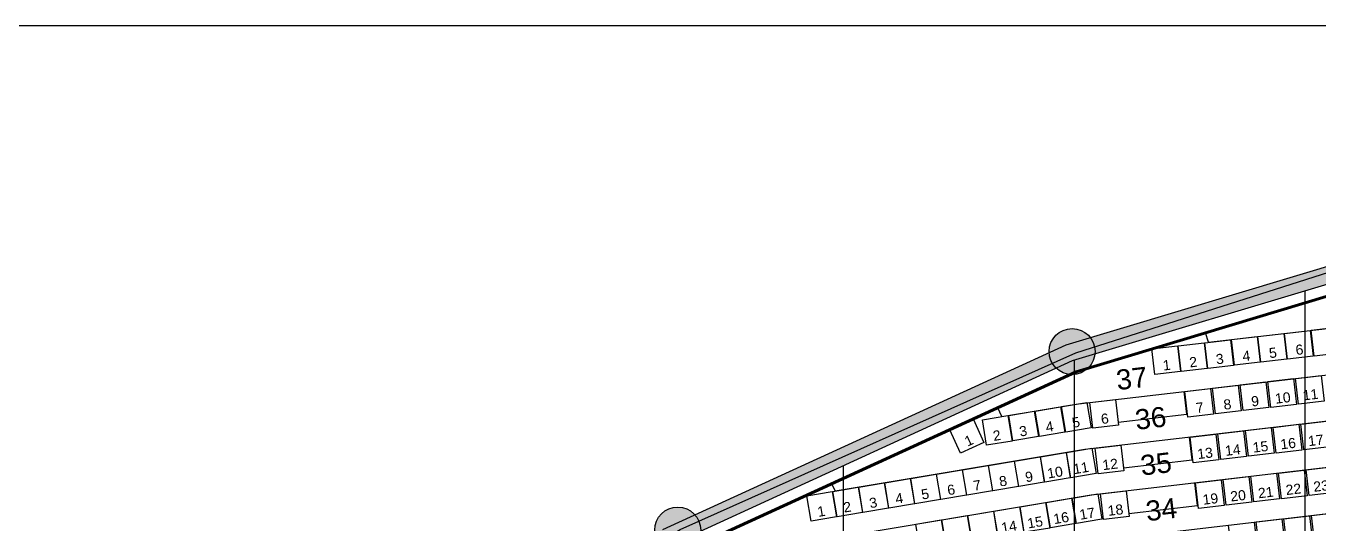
# Model space of a CAD drawing. Header units: millimetres. Extents: x -76108 to 202332, y 27411 to 140378.
# Drawn here: x 82449 to 104948, y 131708 to 140378 of the extents above; entities that cross this region are included whole.
import ezdxf
from ezdxf.enums import TextEntityAlignment as Align

# ---------------------------------------------------------------- set-up
doc = ezdxf.new("R2010")
doc.units = ezdxf.units.MM
doc.header["$LTSCALE"] = 100
doc.layers.get('0').update_dxf_attribs({"linetype": 'CONTINUOUS'})
for name, color, linetype in [('_insida yttervägg arena', 6, 'CONTINUOUS'), ('A-3312-EA-', 7, 'CONTINUOUS'), ('A-3312-FYLL', 7, 'CONTINUOUS'), ('A-3320-EA-', 3, 'CONTINUOUS'), ('A-3320-FYLL', 3, 'CONTINUOUS'), ('E-RADER', 252, 'CONTINUOUS'), ('E-RADNUMMER', 4, 'CONTINUOUS'), ('E-STOLAR', 1, 'CONTINUOUS'), ('E-STOLNUMMER', 7, 'CONTINUOUS'), ('E-TRAPPA', 254, 'CONTINUOUS'), ('G-STOLAR_TELE_2', 3, 'CONTINUOUS'), ('LINOR_HÄNG', 40, 'CONTINUOUS')]:
    doc.layers.add(name, color=color, linetype=linetype)
doc.layers.add('SEKTIONER', color=4, linetype='CONTINUOUS', lineweight=70)
doc.styles.add('ARIAL', font='arial.ttf')

# ---------------------------------------------------------------- blocks, each defined once
blk = doc.blocks.new('*U30')
at = {"layer": 'G-STOLAR_TELE_2'}
blk.add_circle((0, 0), 400, dxfattribs=at)
blk = doc.blocks.new('*U32')
at = {"layer": 'G-STOLAR_TELE_2'}
blk.add_circle((0, 0), 400, dxfattribs=at)

msp = doc.modelspace()

# ---------------------------------------------------------------- hatches: boundary and pattern name
at = {"layer": 'A-3312-FYLL'}
msp.add_hatch(color=256, dxfattribs=at).paths.add_polyline_path([(122475.6, 138108.9), (118752.6, 138108.9), (115029.6, 138108.9), (107672.7, 136974.1), (100547, 134829), (93531.7, 131615.3), (86845.2, 127542.4), (80332, 122511.2), (76121.3, 118536.8), (76355.9, 118345.7), (80475.7, 122234.3), (87014.8, 127294.4), (93672.7, 131349.9), (100653.2, 134547.7), (107739.1, 136680.8), (107924.6, 136709.4), (115052.6, 137808.9), (118752.6, 137808.9), (122452.6, 137808.9), (129766.1, 136680.8), (136852, 134547.7), (143832.5, 131349.9), (150490.4, 127294.4), (157029.5, 122234.3), (161149.3, 118345.7), (161383.9, 118536.8), (157173.2, 122511.2), (150660, 127542.4), (143973.5, 131615.3), (136958.2, 134829), (129832.5, 136974.1)])
at = {"layer": 'A-3320-FYLL'}
for points in [[(101050.2, 134711.5, 1), (100250.2, 134711.5, 1)], [(94189.5, 131605.2, 1), (93389.5, 131605.2, 1)]]:
    msp.add_hatch(color=256, dxfattribs=at).paths.add_polyline_path(points)

# ---------------------------------------------------------------- linework, layer by layer
at = {"color": 9}
msp.add_lwpolyline([(42980, 27411), (202332, 27411), (202332, 140378), (42980, 140378)], close=True, dxfattribs=at)
at = {"layer": '_insida yttervägg arena', "color": 9}
msp.add_lwpolyline([(74557, 113491), (77541.2, 117380.2), (76272.7, 118453.5), (80813.5, 122711.6), (86959.7, 127411.5), (93832, 131612.2), (100713.1, 134688.2), (107535.6, 136865.9), (114968.5, 137946.5), (122659.7, 137967.8), (130049.6, 136760.8), (136914.6, 134715.8), (144135, 131340.6), (150884.1, 127310.9)], dxfattribs=at)
at = {"layer": 'A-3312-EA-'}
for p, q in [((100547, 134829), (107672.7, 136974.1)), ((107739.1, 136680.8), (100653.2, 134547.7)), ((93531.7, 131615.3), (100547, 134829)), ((100653.2, 134547.7), (93672.7, 131349.9))]:
    msp.add_line(p, q, dxfattribs=at)
at = {"layer": 'E-RADER'}
for p, q in [((107783.4, 136485.2), (100724, 134360.1)), ((103021.1, 134871.7), (107674.5, 135415.1)), ((103021.1, 134871.7), (102971.5, 135036.7)), ((100759.2, 133802.2), (107745.5, 134617.9)), ((100724, 134360.1), (93766.7, 131173)), ((99426.1, 133579.8), (99355.8, 133733.3)), ((99426.1, 133579.8), (100759.2, 133802.2)), ((100871.4, 133009.9), (107816.4, 133820.8)), ((96529.2, 132285.4), (100871.4, 133009.9)), ((100983.7, 132217.5), (107887.4, 133023.6)), ((96529.2, 132285.4), (96471.2, 132411.9)), ((93792.6, 131017.7), (100983.7, 132217.5)), ((101096, 131425.2), (107958.4, 132226.5))]:
    msp.add_line(p, q, dxfattribs=at)
at = {"layer": 'E-STOLAR'}
for points in [[(104383.5, 134577.8), (103936.5, 134525.6), (103884.3, 134972.5), (104331.3, 135024.7)], [(104845.3, 134631.7), (104398.4, 134579.5), (104346.2, 135026.5), (104793.1, 135078.6)], [(105307.2, 134685.6), (104860.2, 134633.4), (104808, 135080.4), (105255, 135132.6)], [(102536, 134362), (102089.1, 134309.8), (102036.9, 134756.8), (102483.8, 134809)], [(102997.9, 134416), (102550.9, 134363.8), (102498.7, 134810.7), (102945.7, 134862.9)], [(103459.8, 134469.9), (103012.8, 134417.7), (102960.6, 134864.7), (103407.6, 134916.9)], [(103921.6, 134523.8), (103474.6, 134471.6), (103422.5, 134918.6), (103869.4, 134970.8)], [(103592.3, 133679.9), (103145.3, 133627.7), (103093.1, 134074.7), (103540.1, 134126.9)], [(104074, 133736.2), (103627, 133684), (103574.8, 134131), (104021.8, 134183.1)], [(104555.7, 133792.4), (104108.8, 133740.2), (104056.6, 134187.2), (104503.5, 134239.4)], [(105037.4, 133848.7), (104590.5, 133796.5), (104538.3, 134243.5), (104985.3, 134295.6)], [(101459.4, 133430.9), (101012.5, 133378.7), (100960.3, 133825.7), (101407.2, 133877.9)], [(103110.5, 133623.7), (102663.6, 133571.5), (102611.4, 134018.5), (103058.3, 134070.6)], [(100065.8, 133230.3), (99621.9, 133156.2), (99547.8, 133600.1), (99991.7, 133674.1)], [(100524.4, 133306.8), (100080.5, 133232.7), (100006.5, 133676.6), (100450.4, 133750.7)], [(100983.1, 133383.3), (100539.2, 133309.3), (100465.2, 133753.1), (100909, 133827.2)], [(99117.5, 133129.2), (98708.4, 132941.8), (98521, 133350.9), (98930.1, 133538.3)], [(99607.1, 133153.7), (99163.2, 133079.7), (99089.2, 133523.6), (99533, 133597.6)], [(104648.5, 132997.8), (104201.5, 132945.6), (104149.3, 133392.6), (104596.3, 133444.8)], [(105130.2, 133054.1), (104683.3, 133001.9), (104631.1, 133448.9), (105078, 133501)], [(103203.3, 132829.1), (102756.4, 132776.9), (102704.2, 133223.9), (103151.1, 133276)], [(103685, 132885.3), (103238.1, 132833.1), (103185.9, 133280.1), (103632.9, 133332.3)], [(104166.8, 132941.6), (103719.8, 132889.4), (103667.6, 133336.4), (104114.6, 133388.5)], [(101070.5, 132586.9), (100626.6, 132512.8), (100552.6, 132956.7), (100996.5, 133030.7)], [(101552.2, 132636.3), (101105.2, 132584.1), (101053.1, 133031.1), (101500, 133083.3)], [(99715.2, 132360.7), (99271.4, 132286.7), (99197.3, 132730.5), (99641.2, 132804.6)], [(100167, 132436.1), (99723.1, 132362.1), (99649.1, 132805.9), (100092.9, 132880)], [(100618.8, 132511.5), (100174.9, 132437.4), (100100.8, 132881.3), (100544.7, 132955.3)], [(98360, 132134.6), (97916.1, 132060.6), (97842.1, 132504.4), (98285.9, 132578.5)], [(98811.7, 132210), (98367.9, 132135.9), (98293.8, 132579.8), (98737.7, 132653.9)], [(99263.5, 132285.4), (98819.6, 132211.3), (98745.6, 132655.2), (99189.4, 132729.2)], [(103777.8, 132090.7), (103330.9, 132038.5), (103278.7, 132485.5), (103725.6, 132537.7)], [(104259.6, 132147), (103812.6, 132094.8), (103760.4, 132541.8), (104207.4, 132593.9)], [(104741.3, 132203.2), (104294.3, 132151), (104242.1, 132598), (104689.1, 132650.2)], [(105223, 132259.5), (104776, 132207.3), (104723.9, 132654.3), (105170.8, 132706.4)], [(97004.7, 131908.5), (96560.8, 131834.4), (96486.8, 132278.3), (96930.7, 132352.4)], [(97456.5, 131983.9), (97012.6, 131909.8), (96938.5, 132353.7), (97382.4, 132427.7)], [(97908.2, 132059.2), (97464.4, 131985.2), (97390.3, 132429.1), (97834.2, 132503.1)], [(103296.1, 132034.5), (102849.1, 131982.3), (102796.9, 132429.3), (103243.9, 132481.4)], [(96553, 131833.1), (96109.1, 131759.1), (96035, 132202.9), (96478.9, 132277)], [(100262.3, 131640.9), (99818.4, 131566.9), (99744.3, 132010.8), (100188.2, 132084.8)], [(100716, 131716.6), (100272.1, 131642.6), (100198.1, 132086.5), (100641.9, 132160.5)], [(101169.7, 131792.3), (100725.8, 131718.3), (100651.8, 132162.2), (101095.7, 132236.2)], [(101645, 131841.7), (101198, 131789.5), (101145.8, 132236.5), (101592.8, 132288.7)], [(98901.1, 131413.8), (98457.2, 131339.8), (98383.2, 131783.6), (98827, 131857.7)], [(99354.8, 131489.5), (98910.9, 131415.5), (98836.9, 131859.3), (99280.7, 131933.4)], [(99808.5, 131565.2), (99364.7, 131491.2), (99290.6, 131935), (99734.5, 132009.1)], [(104834.1, 131408.6), (104387.1, 131356.4), (104334.9, 131803.4), (104781.9, 131855.6)], [(105315.8, 131464.9), (104868.8, 131412.7), (104816.6, 131859.6), (105263.6, 131911.8)], [(98447.3, 131338.1), (98003.5, 131264.1), (97929.4, 131707.9), (98373.3, 131782)], [(103870.6, 131296.1), (103423.6, 131243.9), (103371.5, 131690.9), (103818.4, 131743.1)], [(104352.3, 131352.4), (103905.4, 131300.2), (103853.2, 131747.2), (104300.1, 131799.3)]]:
    msp.add_lwpolyline(points, close=True, dxfattribs=at)
at = {"layer": 'E-TRAPPA'}
for points in [[(101407.2, 133877.9), (101453.6, 133480.6), (102645.5, 133619.7), (102599.1, 134017)], [(101500, 133083.3), (101546.4, 132686), (102738.3, 132825.1), (102691.9, 133222.4)], [(101592.8, 132288.7), (101639.2, 131891.4), (102831.1, 132030.5), (102784.7, 132427.8)]]:
    msp.add_lwpolyline(points, dxfattribs=at)
at = {"layer": 'LINOR_HÄNG'}
for p, q in [((104700.1, 135765.9), (104700.1, 32434.1)), ((100685.1, 134557.3), (100685.1, 33642.7)), ((96670.1, 132723), (96670.1, 35477))]:
    msp.add_line(p, q, dxfattribs=at)
at = {"layer": 'SEKTIONER'}
msp.add_lwpolyline([(76512.3, 118218.3), (80571.6, 122049.8), (87127.9, 127129.1), (93766.7, 131173), (100724, 134360.1), (107783.4, 136485.2), (107846.1, 136494.9)], dxfattribs=at)

# ---------------------------------------------------------------- block references
at = {"layer": 'A-3320-EA-'}
for name, p in [('*U30', (100650.2, 134711.5)), ('*U32', (93789.5, 131605.2))]:
    msp.add_blockref(name, p, dxfattribs=at)

# ---------------------------------------------------------------- texts
at = {"layer": 'E-RADNUMMER', "style": 'ARIAL'}
for s, p in [('37', (101438.8, 134039)), ('36', (101767.6, 133347.5)), ('35', (101860.4, 132552.9)), ('34', (101953.2, 131758.3))]:
    msp.add_text(s, height=350, rotation=6.65999, dxfattribs=at).set_placement(p)
at = {"layer": 'E-STOLNUMMER', "style": 'ARIAL'}
for s, rotation, p in [('5', 6.65999, (104160, 134551.7)), ('6', 6.65999, (104621.9, 134605.6)), ('1', 6.65999, (102312.5, 134335.9)), ('2', 6.65999, (102774.4, 134389.9)), ('3', 6.65999, (103236.3, 134443.8)), ('4', 6.65999, (103698.1, 134497.7)), ('8', 6.65999, (103368.8, 133653.8)), ('9', 6.65999, (103850.5, 133710.1)), ('10', 6.65999, (104332.2, 133766.3)), ('11', 6.65999, (104814, 133822.6)), ('7', 6.65999, (102887.1, 133597.6)), ('4', 9.47212, (100281.8, 133266.3)), ('5', 9.47212, (100740.4, 133342.8)), ('6', 6.65999, (101235.9, 133404.8)), ('1', 24.61222, (98912.9, 133035.5)), ('2', 9.47212, (99364.5, 133113.3)), ('3', 9.47212, (99823.1, 133189.8)), ('16', 6.65999, (104425, 132971.7)), ('17', 6.65999, (104906.7, 133028)), ('13', 6.65999, (102979.8, 132803)), ('14', 6.65999, (103461.6, 132859.2)), ('15', 6.65999, (103943.3, 132915.5)), ('11', 9.47212, (100827.9, 132546.4)), ('12', 6.65999, (101328.7, 132610.2)), ('8', 9.47212, (99472.6, 132320.3)), ('9', 9.47212, (99924.4, 132395.6)), ('10', 9.47212, (100376.1, 132471)), ('5', 9.47212, (98117.4, 132094.1)), ('6', 9.47212, (98569.1, 132169.5)), ('7', 9.47212, (99020.9, 132244.9)), ('20', 6.65999, (103554.3, 132064.6)), ('21', 6.65999, (104036.1, 132120.9)), ('22', 6.65999, (104517.8, 132177.1)), ('23', 6.65999, (104999.5, 132233.4)), ('2', 9.47212, (96762.1, 131868)), ('3', 9.47212, (97213.8, 131943.4)), ('4', 9.47212, (97665.6, 132018.8)), ('19', 6.65999, (103072.6, 132008.4)), ('1', 9.47212, (96310.3, 131792.7)), ('16', 9.47212, (100482.7, 131677.7)), ('17', 9.47212, (100936.5, 131753.4)), ('18', 6.65999, (101421.5, 131815.6)), ('14', 9.47212, (99575.3, 131526.3)), ('15', 9.47212, (100029, 131602))]:
    msp.add_text(s, height=175, rotation=rotation, dxfattribs=at).set_placement(p, align=Align.BOTTOM_CENTER)

doc.saveas('drawing.dxf')
